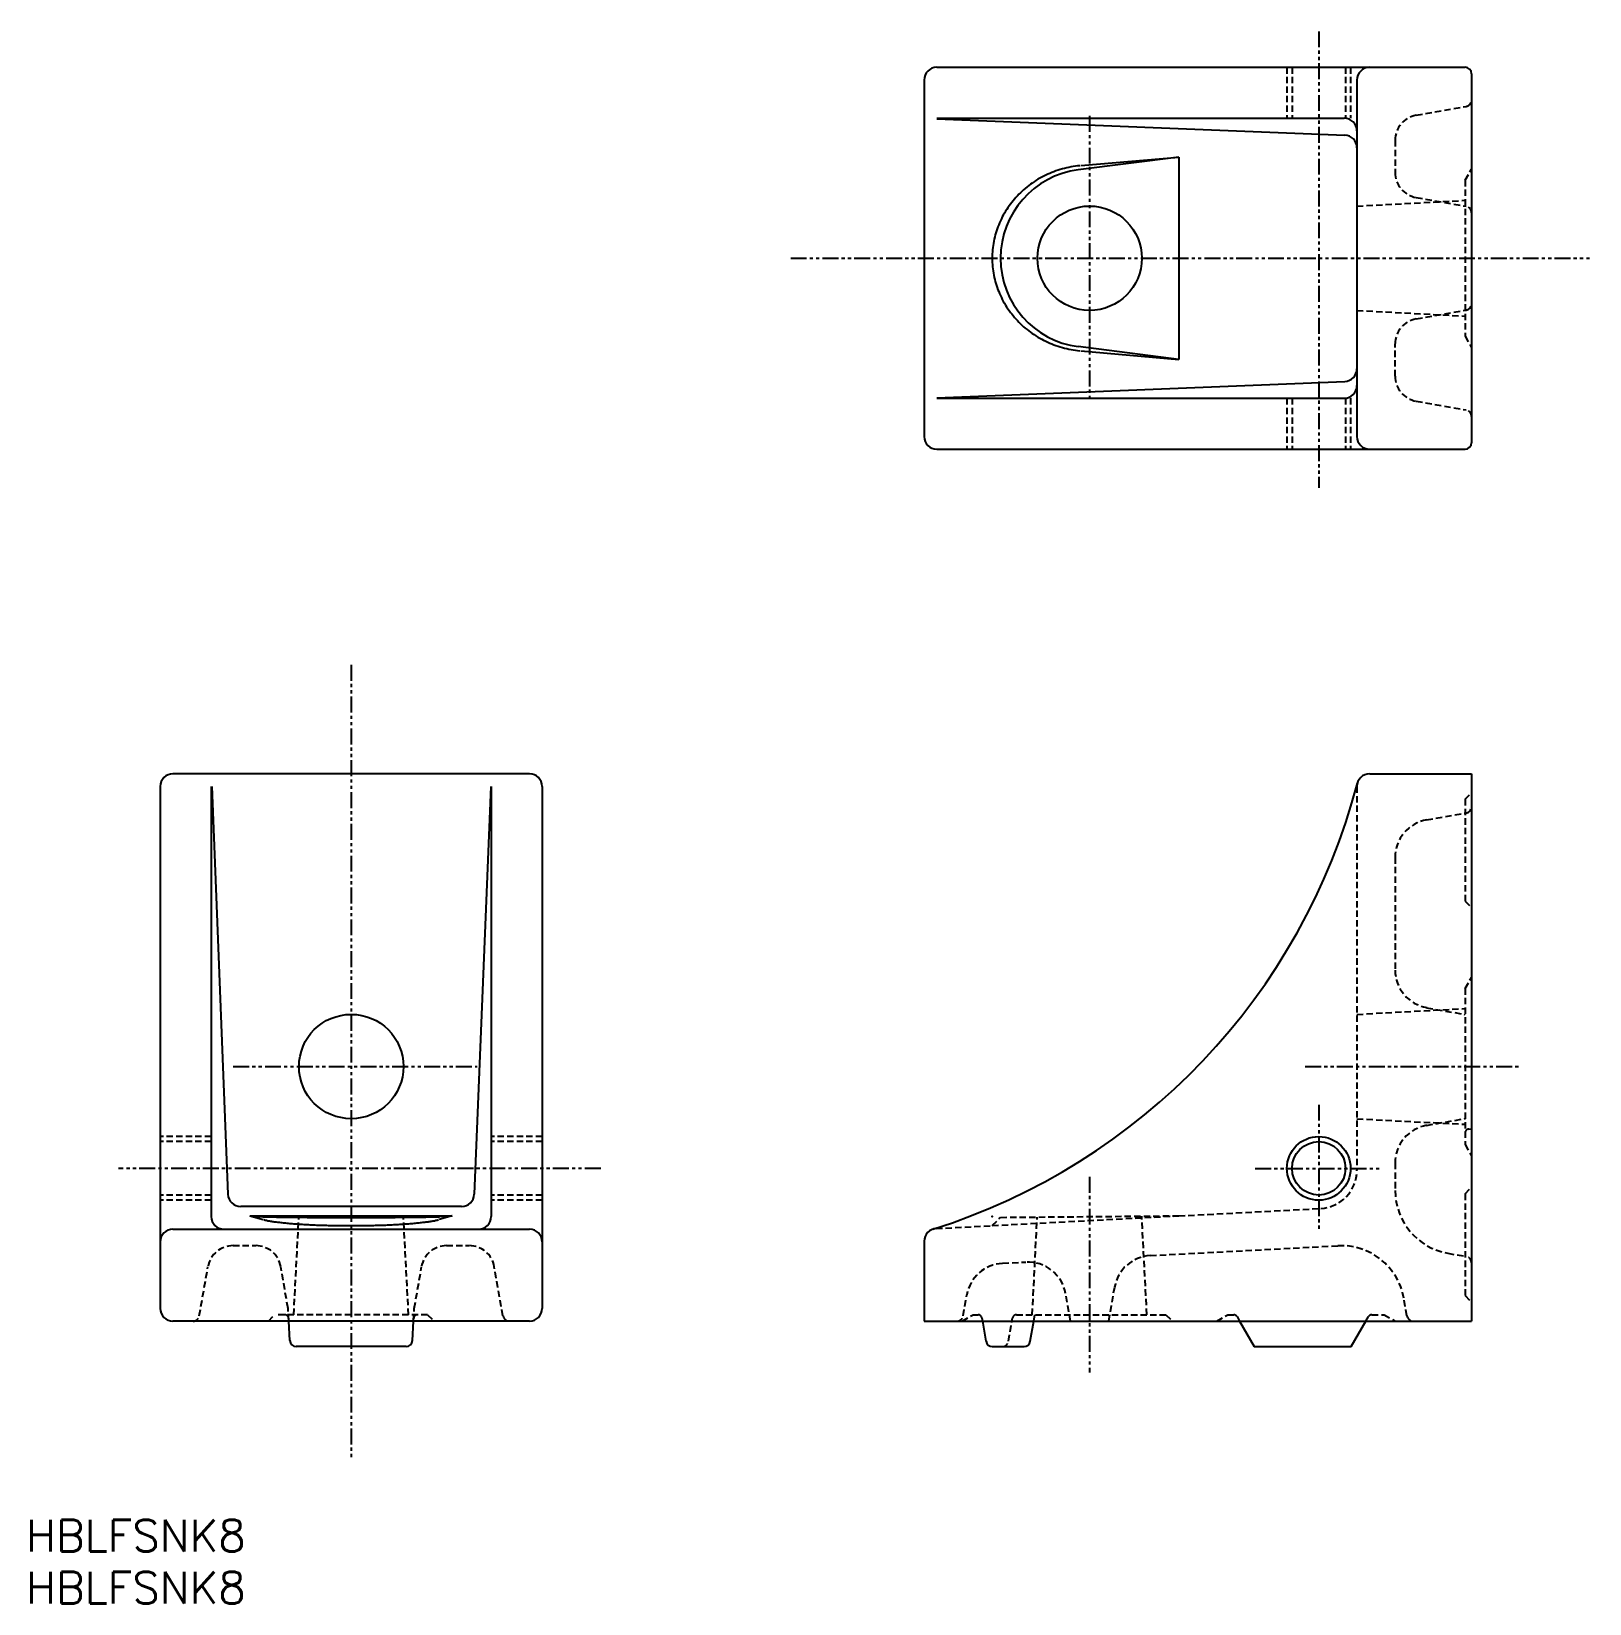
# Model space of a CAD drawing. Extents: x 2 to 125, y 3 to 127.
import ezdxf

# ---------------------------------------------------------------- set-up
doc = ezdxf.new("R2010")
doc.units = 0
doc.linetypes.add('DASHED', pattern=[0.75, 0.5, -0.25])
doc.linetypes.add('PHANTOM', pattern=[2.5, 1.25, -0.25, 0.25, -0.25, 0.25, -0.25])
doc.layers.get('0').update_dxf_attribs({"linetype": 'CONTINUOUS'})
doc.styles.get("Standard").update_dxf_attribs({"font": 'txt.shx', "bigfont": 'extfont2.shx'})

msp = doc.modelspace()

# ---------------------------------------------------------------- linework, layer by layer
at = {"color": 1, "linetype": 'PHANTOM'}
for p, q in [((103.41, 126.59), (103.41, 90.74)), ((85.41, 119.95), (85.41, 97.74)), ((61.93, 108.77), (124.68, 108.77)), ((27.41, 76.83), (27.41, 14.56)), ((18.14, 45.27), (37.31, 45.27)), ((102.34, 45.27), (119.18, 45.27)), ((103.41, 42.27), (103.41, 32.27)), ((47.01, 37.27), (9.14, 37.27)), ((98.41, 37.27), (108.41, 37.27)), ((85.41, 36.6), (85.41, 21.22))]:
    msp.add_line(p, q, dxfattribs=at)
at = {"color": 7, "linetype": 'CONTINUOUS'}
for p, q in [((73.41, 123.77), (114.91, 123.77)), ((72.41, 122.77), (72.41, 94.77)), ((106.41, 122.77), (106.41, 94.77)), ((115.41, 123.27), (115.41, 94.27)), ((73.41, 119.77), (105.41, 119.77)), ((73.41, 119.73), (105.45, 118.45)), ((92.41, 116.72), (84.52, 115.72)), ((84.71, 116.05), (92.41, 116.72)), ((92.41, 116.72), (92.41, 100.82)), ((92.41, 100.82), (84.52, 101.83)), ((84.71, 101.5), (92.41, 100.82)), ((73.41, 97.81), (105.45, 99.09)), ((73.41, 97.77), (105.41, 97.77)), ((73.41, 93.77), (114.91, 93.77)), ((41.41, 68.27), (13.41, 68.27)), ((107.41, 68.27), (115.41, 68.27)), ((115.41, 68.27), (115.41, 25.27)), ((12.41, 67.27), (12.41, 26.27)), ((16.41, 67.27), (16.41, 33.49)), ((16.45, 67.27), (17.73, 35.23)), ((38.37, 67.27), (37.08, 35.23)), ((38.41, 67.27), (38.41, 33.49)), ((42.41, 67.27), (42.41, 26.27)), ((115.41, 43.82), (115.41, 41.27)), ((36.08, 34.27), (18.73, 34.27)), ((19.46, 33.54), (20.5, 33.25)), ((19.46, 33.54), (20.46, 33.47)), ((19.46, 33.54), (35.35, 33.54)), ((35.35, 33.54), (34.31, 33.25)), ((35.35, 33.54), (34.35, 33.47)), ((13.41, 32.49), (41.41, 32.49)), ((72.41, 31.54), (72.41, 25.27)), ((41.41, 25.27), (13.41, 25.27)), ((22.59, 23.75), (22.51, 25.27)), ((32.23, 23.75), (32.31, 25.27)), ((72.41, 25.27), (115.41, 25.27)), ((76.99, 25.27), (77.27, 23.69)), ((80.75, 23.69), (81.03, 25.27)), ((97.19, 25.27), (98.35, 23.27)), ((105.96, 23.27), (107.12, 25.27)), ((31.73, 23.27), (23.09, 23.27)), ((77.77, 23.27), (80.26, 23.27)), ((98.35, 23.27), (105.96, 23.27))]:
    msp.add_line(p, q, dxfattribs=at)
at = {"color": 3, "linetype": 'DASHED'}
for p, q in [((100.91, 123.77), (100.91, 119.77)), ((101.31, 123.77), (101.31, 119.77)), ((105.51, 123.77), (105.51, 119.77)), ((105.91, 123.77), (105.91, 119.77)), ((111.06, 120.01), (114.99, 120.7)), ((109.41, 118.04), (109.41, 115.51)), ((114.91, 114.91), (115.41, 115.77)), ((114.91, 114.91), (114.91, 102.64)), ((106.41, 112.87), (114.91, 113.32)), ((111.06, 113.54), (114.99, 112.85)), ((106.41, 104.67), (114.91, 104.23)), ((111.06, 104.01), (114.99, 104.7)), ((114.91, 102.64), (115.41, 101.77)), ((109.41, 99.51), (109.41, 102.04)), ((100.91, 97.77), (100.91, 93.77)), ((101.31, 97.77), (101.31, 93.77)), ((105.51, 97.77), (105.51, 93.77)), ((105.91, 97.77), (105.91, 93.77)), ((111.06, 97.54), (114.99, 96.85)), ((106.41, 67.27), (106.41, 37.12)), ((114.91, 66.27), (115.41, 66.77)), ((114.91, 66.27), (114.91, 58.27)), ((111.88, 64.65), (114.99, 65.2)), ((109.41, 61.7), (109.41, 52.85)), ((114.91, 58.27), (115.41, 57.77)), ((114.91, 51.41), (115.41, 52.27)), ((114.91, 51.41), (114.91, 39.14)), ((106.41, 49.37), (114.91, 49.82)), ((111.88, 49.89), (114.91, 49.36)), ((106.41, 41.17), (114.91, 40.73)), ((111.88, 40.65), (114.91, 41.18)), ((16.41, 39.77), (12.41, 39.77)), ((42.41, 39.77), (38.41, 39.77)), ((115.19, 40.36), (115.41, 40.37)), ((16.41, 39.37), (12.41, 39.37)), ((42.41, 39.37), (38.41, 39.37)), ((114.91, 39.14), (115.41, 38.27)), ((109.41, 37.7), (109.41, 35.53)), ((16.41, 35.17), (12.41, 35.17)), ((16.41, 34.77), (12.41, 34.77)), ((42.41, 35.17), (38.41, 35.17)), ((42.41, 34.77), (38.41, 34.77)), ((114.91, 35.27), (115.41, 35.77)), ((114.91, 35.27), (114.91, 27.27)), ((22.9, 25.77), (23.3, 33.44)), ((31.91, 25.77), (31.51, 33.51)), ((77.76, 32.77), (92.41, 33.54)), ((77.76, 32.77), (78.41, 33.42)), ((78.41, 33.42), (92.41, 33.54)), ((80.9, 25.77), (81.3, 33.44)), ((89.91, 25.77), (89.51, 33.51)), ((92.41, 33.54), (103.56, 34.12)), ((73.35, 32.54), (77.76, 32.77)), ((18.13, 31.2), (19.91, 31.2)), ((34.9, 31.2), (36.68, 31.2)), ((90.17, 30.42), (104.9, 31.19)), ((78.57, 29.81), (80.41, 29.91)), ((113.54, 30.6), (114.99, 30.35)), ((15.48, 25.69), (16.16, 29.54)), ((22.45, 26.27), (21.88, 29.54)), ((32.36, 26.27), (32.94, 29.54)), ((39.33, 25.69), (38.65, 29.54)), ((75.48, 25.69), (75.77, 27.33)), ((83.91, 25.27), (83.53, 27.43)), ((86.91, 25.27), (87.38, 27.94)), ((114.91, 27.27), (115.41, 26.77)), ((22.51, 25.27), (22.45, 26.27)), ((32.31, 25.27), (32.36, 26.27)), ((110.33, 25.69), (110.09, 27.07)), ((20.91, 25.27), (21.41, 25.77)), ((33.41, 25.77), (21.41, 25.77)), ((33.41, 25.77), (33.91, 25.27)), ((75.41, 25.27), (76.27, 25.77)), ((76.27, 25.77), (76.65, 25.77)), ((76.95, 25.52), (76.99, 25.27)), ((79.04, 23.69), (79.36, 25.52)), ((79.66, 25.77), (91.41, 25.77)), ((81.03, 25.27), (81.12, 25.77)), ((91.41, 25.77), (91.91, 25.27)), ((95.41, 25.27), (96.27, 25.77)), ((96.27, 25.77), (96.73, 25.77)), ((96.99, 25.62), (97.19, 25.27)), ((107.12, 25.27), (107.32, 25.62)), ((107.58, 25.77), (108.54, 25.77)), ((108.54, 25.77), (109.41, 25.27))]:
    msp.add_line(p, q, dxfattribs=at)
at = {"color": 7, "linetype": 'CONTINUOUS'}
for points in [[(84.65, 116.04, 0), (84.47, 116.02, 0), (84.3, 116, 0), (84.12, 115.98, 0), (83.95, 115.94, 0), (83.78, 115.91, 0), (83.61, 115.87, 0), (83.44, 115.83, 0), (83.27, 115.79, 0), (83.1, 115.74, 0), (82.93, 115.69, 0), (82.77, 115.63, 0), (82.6, 115.57, 0), (82.44, 115.51, 0), (82.28, 115.44, 0), (82.12, 115.37, 0), (81.96, 115.3, 0), (81.81, 115.22, 0), (81.65, 115.14, 0), (81.5, 115.05, 0), (81.35, 114.97, 0), (81.2, 114.87, 0), (81.06, 114.78, 0), (80.91, 114.68, 0), (80.77, 114.58, 0), (80.63, 114.48, 0), (80.5, 114.37, 0), (80.36, 114.26, 0), (80.23, 114.15, 0), (80.11, 114.04, 0), (79.98, 113.92, 0), (79.86, 113.8, 0), (79.74, 113.68, 0), (79.62, 113.55, 0), (79.51, 113.42, 0), (79.4, 113.29, 0), (79.29, 113.16, 0), (79.19, 113.02, 0), (79.09, 112.88, 0), (78.99, 112.74, 0), (78.9, 112.6, 0), (78.8, 112.46, 0), (78.72, 112.31, 0), (78.63, 112.16, 0), (78.55, 112.02, 0), (78.48, 111.86, 0), (78.41, 111.71, 0), (78.34, 111.56, 0), (78.27, 111.4, 0), (78.21, 111.24, 0), (78.15, 111.08, 0), (78.1, 110.92, 0), (78.05, 110.76, 0), (78, 110.6, 0), (77.96, 110.44, 0), (77.92, 110.27, 0), (77.89, 110.11, 0), (77.86, 109.94, 0), (77.83, 109.78, 0), (77.81, 109.61, 0), (77.79, 109.44, 0), (77.78, 109.28, 0), (77.77, 109.11, 0), (77.76, 108.94, 0), (77.76, 108.77, 0), (77.76, 108.61, 0), (77.77, 108.44, 0), (77.78, 108.27, 0), (77.79, 108.1, 0), (77.81, 107.94, 0), (77.83, 107.77, 0), (77.86, 107.6, 0), (77.89, 107.44, 0), (77.92, 107.27, 0), (77.96, 107.11, 0), (78, 106.95, 0), (78.05, 106.78, 0), (78.1, 106.62, 0), (78.15, 106.46, 0), (78.21, 106.3, 0), (78.27, 106.15, 0), (78.34, 105.99, 0), (78.41, 105.84, 0), (78.48, 105.68, 0), (78.55, 105.53, 0), (78.63, 105.38, 0), (78.72, 105.23, 0), (78.8, 105.09, 0), (78.89, 104.94, 0), (78.99, 104.8, 0), (79.09, 104.66, 0), (79.19, 104.52, 0), (79.29, 104.39, 0), (79.4, 104.26, 0), (79.51, 104.12, 0), (79.62, 104, 0), (79.74, 103.87, 0), (79.86, 103.75, 0), (79.98, 103.63, 0), (80.1, 103.51, 0), (80.23, 103.39, 0), (80.36, 103.28, 0), (80.5, 103.17, 0), (80.63, 103.07, 0), (80.77, 102.96, 0), (80.91, 102.86, 0), (81.05, 102.77, 0), (81.2, 102.67, 0), (81.35, 102.58, 0), (81.5, 102.49, 0), (81.65, 102.41, 0), (81.8, 102.33, 0), (81.96, 102.25, 0), (82.12, 102.18, 0), (82.28, 102.11, 0), (82.44, 102.04, 0), (82.6, 101.98, 0), (82.77, 101.92, 0), (82.93, 101.86, 0), (83.1, 101.81, 0), (83.27, 101.76, 0), (83.44, 101.71, 0), (83.61, 101.67, 0), (83.78, 101.63, 0), (83.95, 101.6, 0), (84.12, 101.57, 0), (84.3, 101.54, 0), (84.47, 101.52, 0), (84.65, 101.5, 0)], [(20.47, 33.47, 0), (20.49, 33.47, 0), (20.52, 33.47, 0), (20.55, 33.47, 0), (20.58, 33.46, 0), (20.62, 33.46, 0), (20.66, 33.46, 0), (20.7, 33.46, 0), (20.75, 33.46, 0), (20.8, 33.46, 0), (20.86, 33.46, 0), (20.91, 33.46, 0), (20.97, 33.45, 0), (21.04, 33.45, 0), (21.1, 33.45, 0), (21.17, 33.45, 0), (21.25, 33.45, 0), (21.32, 33.45, 0), (21.4, 33.45, 0), (21.48, 33.45, 0), (21.57, 33.44, 0), (21.66, 33.44, 0), (21.75, 33.44, 0), (21.84, 33.44, 0), (21.94, 33.44, 0), (22.04, 33.44, 0), (22.14, 33.44, 0), (22.24, 33.44, 0), (22.35, 33.44, 0), (22.46, 33.43, 0), (22.57, 33.43, 0), (22.69, 33.43, 0), (22.8, 33.43, 0), (22.92, 33.43, 0), (23.04, 33.43, 0), (23.17, 33.43, 0), (23.29, 33.43, 0), (23.42, 33.43, 0), (23.55, 33.43, 0), (23.68, 33.43, 0), (23.82, 33.43, 0), (23.95, 33.42, 0), (24.09, 33.42, 0), (24.23, 33.42, 0), (24.37, 33.42, 0), (24.51, 33.42, 0), (24.66, 33.42, 0), (24.8, 33.42, 0), (24.95, 33.42, 0), (25.09, 33.42, 0), (25.24, 33.42, 0), (25.39, 33.42, 0), (25.54, 33.42, 0), (25.69, 33.42, 0), (25.85, 33.42, 0), (26, 33.42, 0), (26.15, 33.42, 0), (26.31, 33.42, 0), (26.46, 33.42, 0), (26.62, 33.42, 0), (26.78, 33.42, 0), (26.93, 33.42, 0), (27.09, 33.42, 0), (27.25, 33.42, 0), (27.4, 33.42, 0), (27.56, 33.42, 0), (27.72, 33.42, 0), (27.87, 33.42, 0), (28.03, 33.42, 0), (28.18, 33.42, 0), (28.34, 33.42, 0), (28.5, 33.42, 0), (28.65, 33.42, 0), (28.8, 33.42, 0), (28.96, 33.42, 0), (29.11, 33.42, 0), (29.26, 33.42, 0), (29.41, 33.42, 0), (29.56, 33.42, 0), (29.71, 33.42, 0), (29.86, 33.42, 0), (30, 33.42, 0), (30.15, 33.42, 0), (30.29, 33.42, 0), (30.44, 33.42, 0), (30.58, 33.42, 0), (30.71, 33.42, 0), (30.85, 33.42, 0), (30.99, 33.43, 0), (31.12, 33.43, 0), (31.25, 33.43, 0), (31.38, 33.43, 0), (31.51, 33.43, 0), (31.64, 33.43, 0), (31.76, 33.43, 0), (31.88, 33.43, 0), (32, 33.43, 0), (32.12, 33.43, 0), (32.23, 33.43, 0), (32.35, 33.43, 0), (32.46, 33.44, 0), (32.56, 33.44, 0), (32.67, 33.44, 0), (32.77, 33.44, 0), (32.87, 33.44, 0), (32.97, 33.44, 0), (33.06, 33.44, 0), (33.15, 33.44, 0), (33.24, 33.44, 0), (33.33, 33.45, 0), (33.41, 33.45, 0), (33.49, 33.45, 0), (33.56, 33.45, 0), (33.64, 33.45, 0), (33.71, 33.45, 0), (33.77, 33.45, 0), (33.84, 33.45, 0), (33.9, 33.46, 0), (33.95, 33.46, 0), (34.01, 33.46, 0), (34.06, 33.46, 0), (34.1, 33.46, 0), (34.15, 33.46, 0), (34.19, 33.46, 0), (34.23, 33.46, 0), (34.26, 33.47, 0), (34.29, 33.47, 0), (34.32, 33.47, 0), (34.34, 33.47, 0)], [(31.51, 33.48, 0), (31.5, 33.48, 0), (31.49, 33.48, 0), (31.46, 33.48, 0), (31.43, 33.48, 0), (31.38, 33.49, 0), (31.33, 33.49, 0), (31.27, 33.49, 0), (31.19, 33.49, 0), (31.11, 33.49, 0), (31.02, 33.49, 0), (30.92, 33.5, 0), (30.81, 33.5, 0), (30.7, 33.5, 0), (30.58, 33.5, 0), (30.44, 33.5, 0), (30.3, 33.5, 0), (30.16, 33.5, 0), (30.01, 33.51, 0), (29.85, 33.51, 0), (29.68, 33.51, 0), (29.51, 33.51, 0), (29.34, 33.51, 0), (29.16, 33.51, 0), (28.97, 33.51, 0), (28.79, 33.51, 0), (28.6, 33.51, 0), (28.4, 33.51, 0), (28.21, 33.51, 0), (28.01, 33.51, 0), (27.81, 33.51, 0), (27.61, 33.51, 0), (27.41, 33.51, 0), (27.2, 33.51, 0), (27, 33.51, 0), (26.8, 33.51, 0), (26.61, 33.51, 0), (26.41, 33.51, 0), (26.22, 33.51, 0), (26.02, 33.51, 0), (25.84, 33.51, 0), (25.65, 33.51, 0), (25.47, 33.51, 0), (25.3, 33.51, 0), (25.13, 33.51, 0), (24.96, 33.51, 0), (24.8, 33.51, 0), (24.65, 33.5, 0), (24.51, 33.5, 0), (24.37, 33.5, 0), (24.24, 33.5, 0), (24.11, 33.5, 0), (24, 33.5, 0), (23.89, 33.5, 0), (23.79, 33.49, 0), (23.7, 33.49, 0), (23.62, 33.49, 0), (23.55, 33.49, 0), (23.48, 33.49, 0), (23.43, 33.49, 0), (23.38, 33.48, 0), (23.35, 33.48, 0), (23.33, 33.48, 0), (23.31, 33.48, 0), (23.31, 33.48, 0), (23.31, 33.48, 0), (23.33, 33.47, 0), (23.35, 33.47, 0), (23.38, 33.47, 0), (23.43, 33.47, 0), (23.48, 33.47, 0), (23.55, 33.47, 0), (23.62, 33.46, 0), (23.7, 33.46, 0), (23.79, 33.46, 0), (23.89, 33.46, 0), (24, 33.46, 0), (24.11, 33.46, 0), (24.24, 33.46, 0), (24.37, 33.45, 0), (24.51, 33.45, 0), (24.65, 33.45, 0), (24.8, 33.45, 0), (24.96, 33.45, 0), (25.13, 33.45, 0), (25.3, 33.45, 0), (25.47, 33.45, 0), (25.65, 33.45, 0), (25.84, 33.44, 0), (26.02, 33.44, 0), (26.22, 33.44, 0), (26.41, 33.44, 0), (26.61, 33.44, 0), (26.8, 33.44, 0), (27, 33.44, 0), (27.2, 33.44, 0), (27.41, 33.44, 0), (27.61, 33.44, 0), (27.81, 33.44, 0), (28.01, 33.44, 0), (28.21, 33.44, 0), (28.4, 33.44, 0), (28.6, 33.44, 0), (28.79, 33.44, 0), (28.97, 33.44, 0), (29.16, 33.45, 0), (29.34, 33.45, 0), (29.51, 33.45, 0), (29.68, 33.45, 0), (29.85, 33.45, 0), (30.01, 33.45, 0), (30.16, 33.45, 0), (30.3, 33.45, 0), (30.44, 33.45, 0), (30.58, 33.46, 0), (30.7, 33.46, 0), (30.81, 33.46, 0), (30.92, 33.46, 0), (31.02, 33.46, 0), (31.11, 33.46, 0), (31.19, 33.46, 0), (31.27, 33.47, 0), (31.33, 33.47, 0), (31.38, 33.47, 0), (31.43, 33.47, 0), (31.46, 33.47, 0), (31.49, 33.47, 0), (31.5, 33.48, 0), (31.51, 33.48, 0)], [(20.54, 33.24, 0), (20.59, 33.22, 0), (20.64, 33.21, 0), (20.69, 33.2, 0), (20.75, 33.19, 0), (20.81, 33.17, 0), (20.87, 33.16, 0), (20.93, 33.15, 0), (21, 33.14, 0), (21.07, 33.13, 0), (21.14, 33.12, 0), (21.21, 33.1, 0), (21.29, 33.09, 0), (21.36, 33.08, 0), (21.44, 33.07, 0), (21.52, 33.06, 0), (21.61, 33.05, 0), (21.69, 33.04, 0), (21.78, 33.03, 0), (21.87, 33.02, 0), (21.96, 33.01, 0), (22.06, 33, 0), (22.15, 32.99, 0), (22.25, 32.98, 0), (22.35, 32.97, 0), (22.45, 32.96, 0), (22.56, 32.95, 0), (22.66, 32.94, 0), (22.77, 32.93, 0), (22.88, 32.92, 0), (22.99, 32.92, 0), (23.1, 32.91, 0), (23.21, 32.9, 0), (23.33, 32.89, 0), (23.44, 32.88, 0), (23.56, 32.88, 0), (23.68, 32.87, 0), (23.8, 32.86, 0), (23.92, 32.86, 0), (24.05, 32.85, 0), (24.17, 32.84, 0), (24.3, 32.84, 0), (24.42, 32.83, 0), (24.55, 32.83, 0), (24.68, 32.82, 0), (24.81, 32.82, 0), (24.94, 32.81, 0), (25.07, 32.81, 0), (25.21, 32.8, 0), (25.34, 32.8, 0), (25.47, 32.8, 0), (25.61, 32.79, 0), (25.74, 32.79, 0), (25.88, 32.79, 0), (26.02, 32.78, 0), (26.15, 32.78, 0), (26.29, 32.78, 0), (26.43, 32.78, 0), (26.57, 32.78, 0), (26.71, 32.77, 0), (26.85, 32.77, 0), (26.99, 32.77, 0), (27.12, 32.77, 0), (27.26, 32.77, 0), (27.4, 32.77, 0), (27.54, 32.77, 0), (27.68, 32.77, 0), (27.82, 32.77, 0), (27.96, 32.77, 0), (28.1, 32.77, 0), (28.24, 32.78, 0), (28.38, 32.78, 0), (28.51, 32.78, 0), (28.65, 32.78, 0), (28.79, 32.78, 0), (28.93, 32.79, 0), (29.06, 32.79, 0), (29.2, 32.79, 0), (29.33, 32.8, 0), (29.47, 32.8, 0), (29.6, 32.8, 0), (29.73, 32.81, 0), (29.86, 32.81, 0), (30, 32.82, 0), (30.13, 32.82, 0), (30.25, 32.83, 0), (30.38, 32.83, 0), (30.51, 32.84, 0), (30.63, 32.84, 0), (30.76, 32.85, 0), (30.88, 32.86, 0), (31, 32.86, 0), (31.13, 32.87, 0), (31.24, 32.88, 0), (31.36, 32.88, 0), (31.48, 32.89, 0), (31.59, 32.9, 0), (31.71, 32.91, 0), (31.82, 32.92, 0), (31.93, 32.92, 0), (32.04, 32.93, 0), (32.15, 32.94, 0), (32.25, 32.95, 0), (32.35, 32.96, 0), (32.46, 32.97, 0), (32.56, 32.98, 0), (32.65, 32.99, 0), (32.75, 33, 0), (32.84, 33.01, 0), (32.94, 33.02, 0), (33.03, 33.03, 0), (33.11, 33.04, 0), (33.2, 33.05, 0), (33.28, 33.06, 0), (33.37, 33.07, 0), (33.45, 33.08, 0), (33.52, 33.09, 0), (33.6, 33.1, 0), (33.67, 33.11, 0), (33.74, 33.13, 0), (33.81, 33.14, 0), (33.88, 33.15, 0), (33.94, 33.16, 0), (34, 33.17, 0), (34.06, 33.19, 0), (34.12, 33.2, 0), (34.17, 33.21, 0), (34.22, 33.22, 0), (34.27, 33.24, 0)]]:
    msp.add_polyline3d(points, dxfattribs=at)
for centre, radius in [((85.41, 108.77), 4.1), ((27.41, 45.27), 4.1), ((103.41, 37.27), 2.1)]:
    msp.add_circle(centre, radius, dxfattribs=at)
at = {"color": 3, "linetype": 'CONTINUOUS'}
msp.add_circle((103.41, 37.27), 2.5, dxfattribs=at)
at = {"color": 7, "linetype": 'CONTINUOUS'}
for centre, radius, start, end in [((73.41, 122.77), 1, 90, 180), ((107.41, 122.77), 1, 90, 180), ((114.91, 123.27), 0.5, 0, 90), ((105.41, 118.77), 1, 0, 90), ((105.41, 117.45), 1, 0, 87.7094), ((85.41, 108.77), 7, 97.263, 262.737), ((105.41, 100.09), 1, 272.2906, 0), ((105.41, 98.77), 1, 270, 0), ((73.41, 94.77), 1, 180, 270), ((107.41, 94.77), 1, 180, 270), ((114.91, 94.27), 0.5, 270, 0), ((13.41, 67.27), 1, 90, 180), ((41.41, 67.27), 1, 0, 90), ((107.41, 67.27), 1, 90, 180), ((58.07, 80.18), 50, 287.5042, 345.3395), ((18.73, 35.27), 1, 182.2906, 270), ((36.08, 35.27), 1, 270, 357.7094), ((17.41, 33.49), 1, 180, 270), ((37.41, 33.49), 1, 270, 0), ((13.41, 31.49), 1, 90, 180), ((41.41, 31.49), 1, 0, 90), ((73.41, 31.54), 1, 93, 180), ((13.41, 26.27), 1, 180, 270), ((41.41, 26.27), 1, 270, 0), ((23.09, 23.77), 0.5, 183, 270), ((31.73, 23.77), 0.5, 270, 357), ((77.77, 23.77), 0.5, 190, 270), ((80.26, 23.77), 0.5, 270, 350)]:
    msp.add_arc(centre, radius, start, end, dxfattribs=at)
at = {"color": 3, "linetype": 'DASHED'}
for centre, radius, start, end in [((114.91, 121.19), 0.5, 280, 0), ((111.41, 118.04), 2, 100, 180), ((111.41, 115.51), 2, 180, 260), ((114.91, 112.35), 0.5, 0, 80), ((114.91, 105.19), 0.5, 280, 0), ((111.41, 102.04), 2, 100, 180), ((111.41, 99.51), 2, 180, 260), ((114.91, 96.35), 0.5, 0, 80), ((114.91, 65.69), 0.5, 280, 0), ((112.41, 61.7), 3, 100, 180), ((112.41, 52.85), 3, 180, 260), ((112.41, 37.7), 3, 100, 180), ((115.21, 40.06), 0.3, 93, 180), ((103.41, 37.12), 3, 273, 0), ((114.41, 35.53), 5, 180, 260), ((18.13, 29.2), 2, 90, 170), ((19.91, 29.2), 2, 10, 90), ((34.9, 29.2), 2, 90, 170), ((36.68, 29.2), 2, 10, 90), ((105.17, 26.2), 5, 10, 93), ((78.72, 26.81), 3, 93, 170), ((80.57, 26.91), 3, 10, 93), ((90.33, 27.42), 3, 93, 170), ((114.91, 29.85), 0.5, 0, 80), ((14.99, 25.77), 0.5, 270, 350), ((22.19, 25.47), 0.3, 3, 90), ((32.62, 25.47), 0.3, 90, 177), ((39.83, 25.77), 0.5, 190, 270), ((74.99, 25.77), 0.5, 270, 350), ((76.65, 25.47), 0.3, 10, 90), ((79.66, 25.47), 0.3, 90, 170), ((96.73, 25.47), 0.3, 30, 90), ((107.58, 25.47), 0.3, 90, 150), ((110.83, 25.77), 0.5, 190, 270), ((78.55, 23.77), 0.5, 270, 350)]:
    msp.add_arc(centre, radius, start, end, dxfattribs=at)
at = {"color": 7, "linetype": 'CONTINUOUS'}
msp.add_point((77.76, 33.5), dxfattribs=at)

# ---------------------------------------------------------------- texts
for p in [(1.86, 7.17), (1.86, 3.08)]:
    msp.add_text('HBLFSNK8', height=2.5, dxfattribs=at).set_placement(p)

doc.saveas('drawing.dxf')
